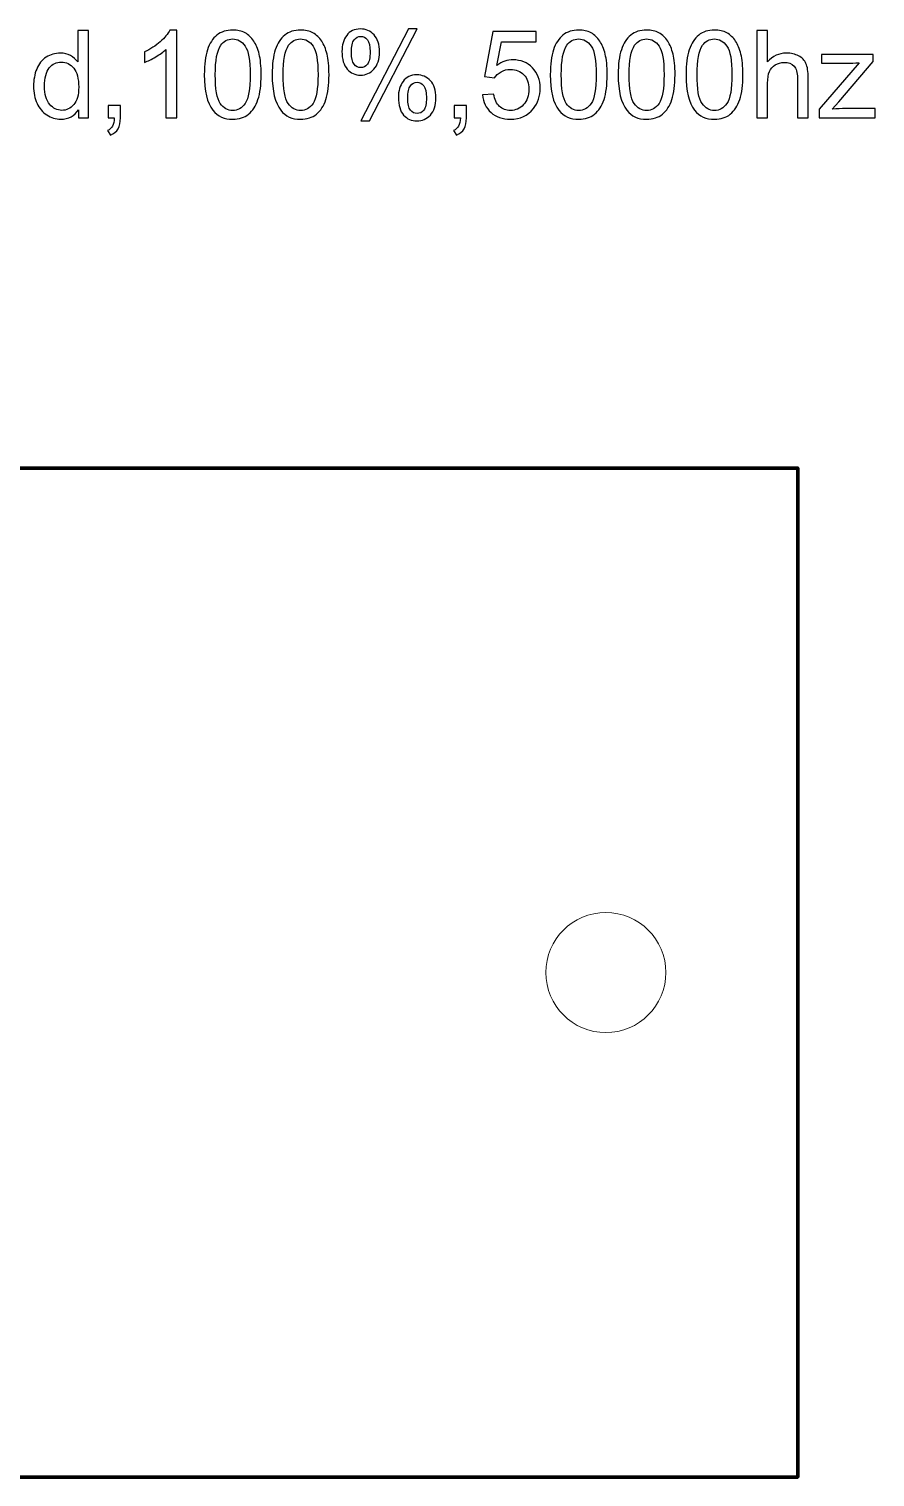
# Model space of a CAD drawing. Header units: millimetres. Extents: x -719 to 505, y -1021 to 376.
# Drawn here: x 328.8 to 504.9, y 38.7 to 340.1 of the extents above; entities that cross this region are included whole.
import ezdxf

# ---------------------------------------------------------------- set-up
doc = ezdxf.new("R2010")
doc.units = ezdxf.units.MM
doc.header["$MEASUREMENT"] = 0
doc.layers.add('OUTLINE', color=7, linetype='Continuous')

msp = doc.modelspace()

# ---------------------------------------------------------------- linework, layer by layer
at = {"layer": 'OUTLINE', "color": 250}
for points, knots in [([(339.0726, 321.6105), (339.0726, 321.6105), (339.0726, 323.2827), (339.0726, 323.2827), (339.0726, 323.2827), (338.2386, 321.983), (337.011, 321.3311), (335.3896, 321.3311), (335.3896, 321.3311), (334.3397, 321.3311), (333.3745, 321.619), (332.4982, 322.1989), (332.4982, 322.1989), (331.6177, 322.7747), (330.9361, 323.5832), (330.4493, 324.6162), (330.4493, 324.6162), (329.9667, 325.6533), (329.7254, 326.8429), (329.7254, 328.1891), (329.7254, 328.1891), (329.7254, 329.5014), (329.9455, 330.691), (330.3816, 331.762), (330.3816, 331.762), (330.8218, 332.8288), (331.478, 333.6501), (332.3543, 334.2174), (332.3543, 334.2174), (333.2264, 334.7889), (334.2085, 335.0725), (335.288, 335.0725), (335.288, 335.0725), (336.0839, 335.0725), (336.7908, 334.9032), (337.4089, 334.5687), (337.4089, 334.5687), (338.027, 334.2343), (338.5307, 333.794), (338.9202, 333.2564), (338.9202, 333.2564), (338.9202, 333.2564), (338.9202, 339.7969), (338.9202, 339.7969), (338.9202, 339.7969), (338.9202, 339.7969), (341.1554, 339.7969), (341.1554, 339.7969), (341.1554, 339.7969), (341.1554, 339.7969), (341.1554, 321.6105), (341.1554, 321.6105), (341.1554, 321.6105), (341.1554, 321.6105), (339.0726, 321.6105), (339.0726, 321.6105)], [0, 0, 0, 0, 0.06666667, 0.06666667, 0.06666667, 0.06666667, 0.13333333, 0.13333333, 0.13333333, 0.13333333, 0.2, 0.2, 0.2, 0.2, 0.26666667, 0.26666667, 0.26666667, 0.26666667, 0.33333333, 0.33333333, 0.33333333, 0.33333333, 0.4, 0.4, 0.4, 0.4, 0.46666667, 0.46666667, 0.46666667, 0.46666667, 0.53333333, 0.53333333, 0.53333333, 0.53333333, 0.6, 0.6, 0.6, 0.6, 0.66666667, 0.66666667, 0.66666667, 0.66666667, 0.73333333, 0.73333333, 0.73333333, 0.73333333, 0.8, 0.8, 0.8, 0.8, 0.86666667, 0.86666667, 0.86666667, 0.86666667, 1, 1, 1, 1]), ([(359.5196, 321.6105), (359.5196, 321.6105), (357.2844, 321.6105), (357.2844, 321.6105), (357.2844, 321.6105), (357.2844, 321.6105), (357.2844, 335.843), (357.2844, 335.843), (357.2844, 335.843), (356.7468, 335.3265), (356.0398, 334.8143), (355.1677, 334.302), (355.1677, 334.302), (354.2957, 333.7898), (353.5083, 333.4046), (352.814, 333.1506), (352.814, 333.1506), (352.814, 333.1506), (352.814, 335.3096), (352.814, 335.3096), (352.814, 335.3096), (354.0628, 335.8938), (355.155, 336.605), (356.0906, 337.4432), (356.0906, 337.4432), (357.0262, 338.2771), (357.6908, 339.0857), (358.0803, 339.8731), (358.0803, 339.8731), (358.0803, 339.8731), (359.5196, 339.8731), (359.5196, 339.8731), (359.5196, 339.8731), (359.5196, 339.8731), (359.5196, 321.6105), (359.5196, 321.6105)], [0, 0, 0, 0, 0.1, 0.1, 0.1, 0.1, 0.2, 0.2, 0.2, 0.2, 0.3, 0.3, 0.3, 0.3, 0.4, 0.4, 0.4, 0.4, 0.5, 0.5, 0.5, 0.5, 0.6, 0.6, 0.6, 0.6, 0.7, 0.7, 0.7, 0.7, 0.8, 0.8, 0.8, 0.8, 1, 1, 1, 1]), ([(365.2642, 330.5852), (365.2642, 332.7315), (365.4843, 334.4671), (365.9246, 335.7795), (365.9246, 335.7795), (366.3691, 337.096), (367.0253, 338.1078), (367.8973, 338.8148), (367.8973, 338.8148), (368.7652, 339.5217), (369.8616, 339.8731), (371.1824, 339.8731), (371.1824, 339.8731), (372.1561, 339.8731), (373.0112, 339.6784), (373.752, 339.2847), (373.752, 339.2847), (374.4886, 338.891), (375.0982, 338.3237), (375.5724, 337.5829), (375.5724, 337.5829), (376.0465, 336.8463), (376.419, 335.9446), (376.69, 334.882), (376.69, 334.882), (376.9651, 333.8194), (377.1006, 332.3843), (377.1006, 330.5852), (377.1006, 330.5852), (377.1006, 328.4516), (376.8805, 326.7244), (376.4444, 325.412), (376.4444, 325.412), (376.0084, 324.0955), (375.3522, 323.0837), (374.4802, 322.3725), (374.4802, 322.3725), (373.6123, 321.6613), (372.5117, 321.3057), (371.1824, 321.3057), (371.1824, 321.3057), (369.434, 321.3057), (368.0582, 321.928), (367.0591, 323.1768), (367.0591, 323.1768), (365.8611, 324.7008), (365.2642, 327.1689), (365.2642, 330.5852)], [0, 0, 0, 0, 0.07692308, 0.07692308, 0.07692308, 0.07692308, 0.15384615, 0.15384615, 0.15384615, 0.15384615, 0.23076923, 0.23076923, 0.23076923, 0.23076923, 0.30769231, 0.30769231, 0.30769231, 0.30769231, 0.38461538, 0.38461538, 0.38461538, 0.38461538, 0.46153846, 0.46153846, 0.46153846, 0.46153846, 0.53846154, 0.53846154, 0.53846154, 0.53846154, 0.61538462, 0.61538462, 0.61538462, 0.61538462, 0.69230769, 0.69230769, 0.69230769, 0.69230769, 0.76923077, 0.76923077, 0.76923077, 0.76923077, 0.84615385, 0.84615385, 0.84615385, 0.84615385, 1, 1, 1, 1]), ([(367.5502, 330.5767), (367.5502, 327.5837), (367.8973, 325.5941), (368.5958, 324.6119), (368.5958, 324.6119), (369.2943, 323.6256), (370.1579, 323.1345), (371.1824, 323.1345), (371.1824, 323.1345), (372.2069, 323.1345), (373.0705, 323.6298), (373.769, 324.6162), (373.769, 324.6162), (374.4675, 325.6068), (374.8146, 327.5922), (374.8146, 330.5767), (374.8146, 330.5767), (374.8146, 333.5697), (374.4675, 335.5593), (373.769, 336.5415), (373.769, 336.5415), (373.0747, 337.5278), (372.2026, 338.0189), (371.157, 338.0189), (371.157, 338.0189), (370.1325, 338.0189), (369.3113, 337.5829), (368.6974, 336.715), (368.6974, 336.715), (367.9312, 335.6101), (367.5502, 333.5612), (367.5502, 330.5767)], [0, 0, 0, 0, 0.11111111, 0.11111111, 0.11111111, 0.11111111, 0.22222222, 0.22222222, 0.22222222, 0.22222222, 0.33333333, 0.33333333, 0.33333333, 0.33333333, 0.44444444, 0.44444444, 0.44444444, 0.44444444, 0.55555556, 0.55555556, 0.55555556, 0.55555556, 0.66666667, 0.66666667, 0.66666667, 0.66666667, 0.77777778, 0.77777778, 0.77777778, 0.77777778, 1, 1, 1, 1]), ([(379.3908, 330.5852), (379.3908, 332.7315), (379.6109, 334.4671), (380.0512, 335.7795), (380.0512, 335.7795), (380.4957, 337.096), (381.1519, 338.1078), (382.0239, 338.8148), (382.0239, 338.8148), (382.8918, 339.5217), (383.9882, 339.8731), (385.309, 339.8731), (385.309, 339.8731), (386.2827, 339.8731), (387.1378, 339.6784), (387.8786, 339.2847), (387.8786, 339.2847), (388.6152, 338.891), (389.2248, 338.3237), (389.699, 337.5829), (389.699, 337.5829), (390.1731, 336.8463), (390.5456, 335.9446), (390.8166, 334.882), (390.8166, 334.882), (391.0917, 333.8194), (391.2272, 332.3843), (391.2272, 330.5852), (391.2272, 330.5852), (391.2272, 328.4516), (391.0071, 326.7244), (390.571, 325.412), (390.571, 325.412), (390.135, 324.0955), (389.4788, 323.0837), (388.6068, 322.3725), (388.6068, 322.3725), (387.7389, 321.6613), (386.6383, 321.3057), (385.309, 321.3057), (385.309, 321.3057), (383.5606, 321.3057), (382.1848, 321.928), (381.1857, 323.1768), (381.1857, 323.1768), (379.9877, 324.7008), (379.3908, 327.1689), (379.3908, 330.5852)], [0, 0, 0, 0, 0.07692308, 0.07692308, 0.07692308, 0.07692308, 0.15384615, 0.15384615, 0.15384615, 0.15384615, 0.23076923, 0.23076923, 0.23076923, 0.23076923, 0.30769231, 0.30769231, 0.30769231, 0.30769231, 0.38461538, 0.38461538, 0.38461538, 0.38461538, 0.46153846, 0.46153846, 0.46153846, 0.46153846, 0.53846154, 0.53846154, 0.53846154, 0.53846154, 0.61538462, 0.61538462, 0.61538462, 0.61538462, 0.69230769, 0.69230769, 0.69230769, 0.69230769, 0.76923077, 0.76923077, 0.76923077, 0.76923077, 0.84615385, 0.84615385, 0.84615385, 0.84615385, 1, 1, 1, 1]), ([(381.6768, 330.5767), (381.6768, 327.5837), (382.0239, 325.5941), (382.7224, 324.6119), (382.7224, 324.6119), (383.4209, 323.6256), (384.2845, 323.1345), (385.309, 323.1345), (385.309, 323.1345), (386.3335, 323.1345), (387.1971, 323.6298), (387.8956, 324.6162), (387.8956, 324.6162), (388.5941, 325.6068), (388.9412, 327.5922), (388.9412, 330.5767), (388.9412, 330.5767), (388.9412, 333.5697), (388.5941, 335.5593), (387.8956, 336.5415), (387.8956, 336.5415), (387.2013, 337.5278), (386.3292, 338.0189), (385.2836, 338.0189), (385.2836, 338.0189), (384.2591, 338.0189), (383.4379, 337.5829), (382.824, 336.715), (382.824, 336.715), (382.0578, 335.6101), (381.6768, 333.5612), (381.6768, 330.5767)], [0, 0, 0, 0, 0.11111111, 0.11111111, 0.11111111, 0.11111111, 0.22222222, 0.22222222, 0.22222222, 0.22222222, 0.33333333, 0.33333333, 0.33333333, 0.33333333, 0.44444444, 0.44444444, 0.44444444, 0.44444444, 0.55555556, 0.55555556, 0.55555556, 0.55555556, 0.66666667, 0.66666667, 0.66666667, 0.66666667, 0.77777778, 0.77777778, 0.77777778, 0.77777778, 1, 1, 1, 1]), ([(393.9238, 335.4323), (393.9238, 336.7277), (394.2498, 337.8326), (394.9059, 338.7386), (394.9059, 338.7386), (395.5621, 339.6487), (396.5104, 340.1017), (397.755, 340.1017), (397.755, 340.1017), (398.898, 340.1017), (399.8462, 339.6953), (400.5955, 338.8825), (400.5955, 338.8825), (401.3448, 338.0697), (401.7216, 336.8717), (401.7216, 335.2969), (401.7216, 335.2969), (401.7216, 333.7602), (401.3406, 332.5748), (400.5828, 331.7451), (400.5828, 331.7451), (399.8251, 330.9154), (398.8895, 330.5005), (397.7804, 330.5005), (397.7804, 330.5005), (396.6755, 330.5005), (395.7568, 330.9111), (395.0245, 331.7282), (395.0245, 331.7282), (394.2921, 332.5452), (393.9238, 333.7813), (393.9238, 335.4323)], [0, 0, 0, 0, 0.11111111, 0.11111111, 0.11111111, 0.11111111, 0.22222222, 0.22222222, 0.22222222, 0.22222222, 0.33333333, 0.33333333, 0.33333333, 0.33333333, 0.44444444, 0.44444444, 0.44444444, 0.44444444, 0.55555556, 0.55555556, 0.55555556, 0.55555556, 0.66666667, 0.66666667, 0.66666667, 0.66666667, 0.77777778, 0.77777778, 0.77777778, 0.77777778, 1, 1, 1, 1]), ([(397.8185, 338.5523), (397.2639, 338.5523), (396.8025, 338.3152), (396.4342, 337.8369), (396.4342, 337.8369), (396.0659, 337.3585), (395.8796, 336.4822), (395.8796, 335.208), (395.8796, 335.208), (395.8796, 334.048), (396.0659, 333.231), (396.4384, 332.7611), (396.4384, 332.7611), (396.8109, 332.287), (397.2724, 332.0499), (397.8185, 332.0499), (397.8185, 332.0499), (398.3815, 332.0499), (398.8472, 332.287), (399.2155, 332.7653), (399.2155, 332.7653), (399.5838, 333.2437), (399.7658, 334.1158), (399.7658, 335.3815), (399.7658, 335.3815), (399.7658, 336.5499), (399.5795, 337.3712), (399.207, 337.8411), (399.207, 337.8411), (398.8345, 338.3152), (398.373, 338.5523), (397.8185, 338.5523)], [0, 0, 0, 0, 0.11111111, 0.11111111, 0.11111111, 0.11111111, 0.22222222, 0.22222222, 0.22222222, 0.22222222, 0.33333333, 0.33333333, 0.33333333, 0.33333333, 0.44444444, 0.44444444, 0.44444444, 0.44444444, 0.55555556, 0.55555556, 0.55555556, 0.55555556, 0.66666667, 0.66666667, 0.66666667, 0.66666667, 0.77777778, 0.77777778, 0.77777778, 0.77777778, 1, 1, 1, 1]), ([(397.8312, 320.9501), (397.8312, 320.9501), (407.7499, 340.1017), (407.7499, 340.1017), (407.7499, 340.1017), (407.7499, 340.1017), (409.5702, 340.1017), (409.5702, 340.1017), (409.5702, 340.1017), (409.5702, 340.1017), (399.6769, 320.9501), (399.6769, 320.9501), (399.6769, 320.9501), (399.6769, 320.9501), (397.8312, 320.9501), (397.8312, 320.9501)], [0, 0, 0, 0, 0.2, 0.2, 0.2, 0.2, 0.4, 0.4, 0.4, 0.4, 0.6, 0.6, 0.6, 0.6, 1, 1, 1, 1]), ([(423.1592, 326.3857), (423.1592, 326.3857), (425.496, 326.5635), (425.496, 326.5635), (425.496, 326.5635), (425.6696, 325.4247), (426.0717, 324.5696), (426.6983, 323.9939), (426.6983, 323.9939), (427.3248, 323.4224), (428.091, 323.1345), (428.9927, 323.1345), (428.9927, 323.1345), (430.0807, 323.1345), (430.9909, 323.5409), (431.7317, 324.3495), (431.7317, 324.3495), (432.4683, 325.1623), (432.8366, 326.2375), (432.8366, 327.5753), (432.8366, 327.5753), (432.8366, 328.8495), (432.4852, 329.8528), (431.7783, 330.5894), (431.7783, 330.5894), (431.0713, 331.326), (430.1357, 331.6943), (428.9716, 331.6943), (428.9716, 331.6943), (428.2477, 331.6943), (427.6, 331.5292), (427.0242, 331.199), (427.0242, 331.199), (426.4527, 330.8688), (426.004, 330.4412), (425.6738, 329.9163), (425.6738, 329.9163), (425.6738, 329.9163), (423.5656, 330.2211), (423.5656, 330.2211), (423.5656, 330.2211), (423.5656, 330.2211), (425.3182, 339.5683), (425.3182, 339.5683), (425.3182, 339.5683), (425.3182, 339.5683), (434.3352, 339.5683), (434.3352, 339.5683), (434.3352, 339.5683), (434.3352, 339.5683), (434.3352, 337.4347), (434.3352, 337.4347), (434.3352, 337.4347), (434.3352, 337.4347), (427.1004, 337.4347), (427.1004, 337.4347), (427.1004, 337.4347), (427.1004, 337.4347), (426.131, 332.5283), (426.131, 332.5283), (426.131, 332.5283), (427.219, 333.2945), (428.362, 333.6755), (429.5558, 333.6755), (429.5558, 333.6755), (431.139, 333.6755), (432.4768, 333.1252), (433.5647, 332.0245), (433.5647, 332.0245), (434.6527, 330.9238), (435.1988, 329.5099), (435.1988, 327.7827), (435.1988, 327.7827), (435.1988, 326.1359), (434.7204, 324.7135), (433.7637, 323.5155), (433.7637, 323.5155), (432.5995, 322.0423), (431.0078, 321.3057), (428.9927, 321.3057), (428.9927, 321.3057), (427.3417, 321.3057), (425.9955, 321.7714), (424.9499, 322.6985), (424.9499, 322.6985), (423.9043, 323.6256), (423.3074, 324.8532), (423.1592, 326.3857)], [0, 0, 0, 0, 0.04347826, 0.04347826, 0.04347826, 0.04347826, 0.08695652, 0.08695652, 0.08695652, 0.08695652, 0.13043478, 0.13043478, 0.13043478, 0.13043478, 0.17391304, 0.17391304, 0.17391304, 0.17391304, 0.2173913, 0.2173913, 0.2173913, 0.2173913, 0.26086957, 0.26086957, 0.26086957, 0.26086957, 0.30434783, 0.30434783, 0.30434783, 0.30434783, 0.34782609, 0.34782609, 0.34782609, 0.34782609, 0.39130435, 0.39130435, 0.39130435, 0.39130435, 0.43478261, 0.43478261, 0.43478261, 0.43478261, 0.47826087, 0.47826087, 0.47826087, 0.47826087, 0.52173913, 0.52173913, 0.52173913, 0.52173913, 0.56521739, 0.56521739, 0.56521739, 0.56521739, 0.60869565, 0.60869565, 0.60869565, 0.60869565, 0.65217391, 0.65217391, 0.65217391, 0.65217391, 0.69565217, 0.69565217, 0.69565217, 0.69565217, 0.73913043, 0.73913043, 0.73913043, 0.73913043, 0.7826087, 0.7826087, 0.7826087, 0.7826087, 0.82608696, 0.82608696, 0.82608696, 0.82608696, 0.86956522, 0.86956522, 0.86956522, 0.86956522, 0.91304348, 0.91304348, 0.91304348, 0.91304348, 1, 1, 1, 1]), ([(437.2858, 330.5852), (437.2858, 332.7315), (437.5059, 334.4671), (437.9462, 335.7795), (437.9462, 335.7795), (438.3907, 337.096), (439.0469, 338.1078), (439.9189, 338.8148), (439.9189, 338.8148), (440.7868, 339.5217), (441.8832, 339.8731), (443.204, 339.8731), (443.204, 339.8731), (444.1777, 339.8731), (445.0328, 339.6784), (445.7736, 339.2847), (445.7736, 339.2847), (446.5102, 338.891), (447.1198, 338.3237), (447.594, 337.5829), (447.594, 337.5829), (448.0681, 336.8463), (448.4406, 335.9446), (448.7116, 334.882), (448.7116, 334.882), (448.9867, 333.8194), (449.1222, 332.3843), (449.1222, 330.5852), (449.1222, 330.5852), (449.1222, 328.4516), (448.9021, 326.7244), (448.466, 325.412), (448.466, 325.412), (448.03, 324.0955), (447.3738, 323.0837), (446.5018, 322.3725), (446.5018, 322.3725), (445.6339, 321.6613), (444.5333, 321.3057), (443.204, 321.3057), (443.204, 321.3057), (441.4556, 321.3057), (440.0798, 321.928), (439.0807, 323.1768), (439.0807, 323.1768), (437.8827, 324.7008), (437.2858, 327.1689), (437.2858, 330.5852)], [0, 0, 0, 0, 0.07692308, 0.07692308, 0.07692308, 0.07692308, 0.15384615, 0.15384615, 0.15384615, 0.15384615, 0.23076923, 0.23076923, 0.23076923, 0.23076923, 0.30769231, 0.30769231, 0.30769231, 0.30769231, 0.38461538, 0.38461538, 0.38461538, 0.38461538, 0.46153846, 0.46153846, 0.46153846, 0.46153846, 0.53846154, 0.53846154, 0.53846154, 0.53846154, 0.61538462, 0.61538462, 0.61538462, 0.61538462, 0.69230769, 0.69230769, 0.69230769, 0.69230769, 0.76923077, 0.76923077, 0.76923077, 0.76923077, 0.84615385, 0.84615385, 0.84615385, 0.84615385, 1, 1, 1, 1]), ([(439.5718, 330.5767), (439.5718, 327.5837), (439.9189, 325.5941), (440.6174, 324.6119), (440.6174, 324.6119), (441.3159, 323.6256), (442.1795, 323.1345), (443.204, 323.1345), (443.204, 323.1345), (444.2285, 323.1345), (445.0921, 323.6298), (445.7906, 324.6162), (445.7906, 324.6162), (446.4891, 325.6068), (446.8362, 327.5922), (446.8362, 330.5767), (446.8362, 330.5767), (446.8362, 333.5697), (446.4891, 335.5593), (445.7906, 336.5415), (445.7906, 336.5415), (445.0963, 337.5278), (444.2242, 338.0189), (443.1786, 338.0189), (443.1786, 338.0189), (442.1541, 338.0189), (441.3329, 337.5829), (440.719, 336.715), (440.719, 336.715), (439.9528, 335.6101), (439.5718, 333.5612), (439.5718, 330.5767)], [0, 0, 0, 0, 0.11111111, 0.11111111, 0.11111111, 0.11111111, 0.22222222, 0.22222222, 0.22222222, 0.22222222, 0.33333333, 0.33333333, 0.33333333, 0.33333333, 0.44444444, 0.44444444, 0.44444444, 0.44444444, 0.55555556, 0.55555556, 0.55555556, 0.55555556, 0.66666667, 0.66666667, 0.66666667, 0.66666667, 0.77777778, 0.77777778, 0.77777778, 0.77777778, 1, 1, 1, 1]), ([(451.4124, 330.5852), (451.4124, 332.7315), (451.6325, 334.4671), (452.0728, 335.7795), (452.0728, 335.7795), (452.5173, 337.096), (453.1735, 338.1078), (454.0455, 338.8148), (454.0455, 338.8148), (454.9134, 339.5217), (456.0098, 339.8731), (457.3306, 339.8731), (457.3306, 339.8731), (458.3043, 339.8731), (459.1594, 339.6784), (459.9002, 339.2847), (459.9002, 339.2847), (460.6368, 338.891), (461.2464, 338.3237), (461.7206, 337.5829), (461.7206, 337.5829), (462.1947, 336.8463), (462.5672, 335.9446), (462.8382, 334.882), (462.8382, 334.882), (463.1133, 333.8194), (463.2488, 332.3843), (463.2488, 330.5852), (463.2488, 330.5852), (463.2488, 328.4516), (463.0287, 326.7244), (462.5926, 325.412), (462.5926, 325.412), (462.1566, 324.0955), (461.5004, 323.0837), (460.6284, 322.3725), (460.6284, 322.3725), (459.7605, 321.6613), (458.6599, 321.3057), (457.3306, 321.3057), (457.3306, 321.3057), (455.5822, 321.3057), (454.2064, 321.928), (453.2073, 323.1768), (453.2073, 323.1768), (452.0093, 324.7008), (451.4124, 327.1689), (451.4124, 330.5852)], [0, 0, 0, 0, 0.07692308, 0.07692308, 0.07692308, 0.07692308, 0.15384615, 0.15384615, 0.15384615, 0.15384615, 0.23076923, 0.23076923, 0.23076923, 0.23076923, 0.30769231, 0.30769231, 0.30769231, 0.30769231, 0.38461538, 0.38461538, 0.38461538, 0.38461538, 0.46153846, 0.46153846, 0.46153846, 0.46153846, 0.53846154, 0.53846154, 0.53846154, 0.53846154, 0.61538462, 0.61538462, 0.61538462, 0.61538462, 0.69230769, 0.69230769, 0.69230769, 0.69230769, 0.76923077, 0.76923077, 0.76923077, 0.76923077, 0.84615385, 0.84615385, 0.84615385, 0.84615385, 1, 1, 1, 1]), ([(453.6984, 330.5767), (453.6984, 327.5837), (454.0455, 325.5941), (454.744, 324.6119), (454.744, 324.6119), (455.4425, 323.6256), (456.3061, 323.1345), (457.3306, 323.1345), (457.3306, 323.1345), (458.3551, 323.1345), (459.2187, 323.6298), (459.9172, 324.6162), (459.9172, 324.6162), (460.6157, 325.6068), (460.9628, 327.5922), (460.9628, 330.5767), (460.9628, 330.5767), (460.9628, 333.5697), (460.6157, 335.5593), (459.9172, 336.5415), (459.9172, 336.5415), (459.2229, 337.5278), (458.3508, 338.0189), (457.3052, 338.0189), (457.3052, 338.0189), (456.2807, 338.0189), (455.4595, 337.5829), (454.8456, 336.715), (454.8456, 336.715), (454.0794, 335.6101), (453.6984, 333.5612), (453.6984, 330.5767)], [0, 0, 0, 0, 0.11111111, 0.11111111, 0.11111111, 0.11111111, 0.22222222, 0.22222222, 0.22222222, 0.22222222, 0.33333333, 0.33333333, 0.33333333, 0.33333333, 0.44444444, 0.44444444, 0.44444444, 0.44444444, 0.55555556, 0.55555556, 0.55555556, 0.55555556, 0.66666667, 0.66666667, 0.66666667, 0.66666667, 0.77777778, 0.77777778, 0.77777778, 0.77777778, 1, 1, 1, 1]), ([(465.539, 330.5852), (465.539, 332.7315), (465.7591, 334.4671), (466.1994, 335.7795), (466.1994, 335.7795), (466.6439, 337.096), (467.3001, 338.1078), (468.1721, 338.8148), (468.1721, 338.8148), (469.04, 339.5217), (470.1364, 339.8731), (471.4572, 339.8731), (471.4572, 339.8731), (472.4309, 339.8731), (473.286, 339.6784), (474.0268, 339.2847), (474.0268, 339.2847), (474.7634, 338.891), (475.373, 338.3237), (475.8472, 337.5829), (475.8472, 337.5829), (476.3213, 336.8463), (476.6938, 335.9446), (476.9648, 334.882), (476.9648, 334.882), (477.2399, 333.8194), (477.3754, 332.3843), (477.3754, 330.5852), (477.3754, 330.5852), (477.3754, 328.4516), (477.1553, 326.7244), (476.7192, 325.412), (476.7192, 325.412), (476.2832, 324.0955), (475.627, 323.0837), (474.755, 322.3725), (474.755, 322.3725), (473.8871, 321.6613), (472.7865, 321.3057), (471.4572, 321.3057), (471.4572, 321.3057), (469.7088, 321.3057), (468.333, 321.928), (467.3339, 323.1768), (467.3339, 323.1768), (466.1359, 324.7008), (465.539, 327.1689), (465.539, 330.5852)], [0, 0, 0, 0, 0.07692308, 0.07692308, 0.07692308, 0.07692308, 0.15384615, 0.15384615, 0.15384615, 0.15384615, 0.23076923, 0.23076923, 0.23076923, 0.23076923, 0.30769231, 0.30769231, 0.30769231, 0.30769231, 0.38461538, 0.38461538, 0.38461538, 0.38461538, 0.46153846, 0.46153846, 0.46153846, 0.46153846, 0.53846154, 0.53846154, 0.53846154, 0.53846154, 0.61538462, 0.61538462, 0.61538462, 0.61538462, 0.69230769, 0.69230769, 0.69230769, 0.69230769, 0.76923077, 0.76923077, 0.76923077, 0.76923077, 0.84615385, 0.84615385, 0.84615385, 0.84615385, 1, 1, 1, 1]), ([(467.825, 330.5767), (467.825, 327.5837), (468.1721, 325.5941), (468.8706, 324.6119), (468.8706, 324.6119), (469.5691, 323.6256), (470.4327, 323.1345), (471.4572, 323.1345), (471.4572, 323.1345), (472.4817, 323.1345), (473.3453, 323.6298), (474.0438, 324.6162), (474.0438, 324.6162), (474.7423, 325.6068), (475.0894, 327.5922), (475.0894, 330.5767), (475.0894, 330.5767), (475.0894, 333.5697), (474.7423, 335.5593), (474.0438, 336.5415), (474.0438, 336.5415), (473.3495, 337.5278), (472.4774, 338.0189), (471.4318, 338.0189), (471.4318, 338.0189), (470.4073, 338.0189), (469.5861, 337.5829), (468.9722, 336.715), (468.9722, 336.715), (468.206, 335.6101), (467.825, 333.5612), (467.825, 330.5767)], [0, 0, 0, 0, 0.11111111, 0.11111111, 0.11111111, 0.11111111, 0.22222222, 0.22222222, 0.22222222, 0.22222222, 0.33333333, 0.33333333, 0.33333333, 0.33333333, 0.44444444, 0.44444444, 0.44444444, 0.44444444, 0.55555556, 0.55555556, 0.55555556, 0.55555556, 0.66666667, 0.66666667, 0.66666667, 0.66666667, 0.77777778, 0.77777778, 0.77777778, 0.77777778, 1, 1, 1, 1]), ([(480.2752, 321.6105), (480.2752, 321.6105), (480.2752, 339.7969), (480.2752, 339.7969), (480.2752, 339.7969), (480.2752, 339.7969), (482.5104, 339.7969), (482.5104, 339.7969), (482.5104, 339.7969), (482.5104, 339.7969), (482.5104, 333.2522), (482.5104, 333.2522), (482.5104, 333.2522), (483.5476, 334.4671), (484.8557, 335.0725), (486.4389, 335.0725), (486.4389, 335.0725), (487.4084, 335.0725), (488.2508, 334.882), (488.9705, 334.4968), (488.9705, 334.4968), (489.6859, 334.1115), (490.1981, 333.5824), (490.5072, 332.905), (490.5072, 332.905), (490.8162, 332.2277), (490.9686, 331.2413), (490.9686, 329.9544), (490.9686, 329.9544), (490.9686, 329.9544), (490.9686, 321.6105), (490.9686, 321.6105), (490.9686, 321.6105), (490.9686, 321.6105), (488.7334, 321.6105), (488.7334, 321.6105), (488.7334, 321.6105), (488.7334, 321.6105), (488.7334, 329.9459), (488.7334, 329.9459), (488.7334, 329.9459), (488.7334, 331.0593), (488.4921, 331.8721), (488.0137, 332.3801), (488.0137, 332.3801), (487.5311, 332.8881), (486.8538, 333.1421), (485.9733, 333.1421), (485.9733, 333.1421), (485.3171, 333.1421), (484.699, 332.9728), (484.1191, 332.6299), (484.1191, 332.6299), (483.5391, 332.287), (483.1285, 331.8213), (482.8787, 331.2329), (482.8787, 331.2329), (482.6332, 330.6487), (482.5104, 329.8401), (482.5104, 328.8072), (482.5104, 328.8072), (482.5104, 328.8072), (482.5104, 321.6105), (482.5104, 321.6105), (482.5104, 321.6105), (482.5104, 321.6105), (480.2752, 321.6105), (480.2752, 321.6105)], [0, 0, 0, 0, 0.05555556, 0.05555556, 0.05555556, 0.05555556, 0.11111111, 0.11111111, 0.11111111, 0.11111111, 0.16666667, 0.16666667, 0.16666667, 0.16666667, 0.22222222, 0.22222222, 0.22222222, 0.22222222, 0.27777778, 0.27777778, 0.27777778, 0.27777778, 0.33333333, 0.33333333, 0.33333333, 0.33333333, 0.38888889, 0.38888889, 0.38888889, 0.38888889, 0.44444444, 0.44444444, 0.44444444, 0.44444444, 0.5, 0.5, 0.5, 0.5, 0.55555556, 0.55555556, 0.55555556, 0.55555556, 0.61111111, 0.61111111, 0.61111111, 0.61111111, 0.66666667, 0.66666667, 0.66666667, 0.66666667, 0.72222222, 0.72222222, 0.72222222, 0.72222222, 0.77777778, 0.77777778, 0.77777778, 0.77777778, 0.83333333, 0.83333333, 0.83333333, 0.83333333, 0.88888889, 0.88888889, 0.88888889, 0.88888889, 1, 1, 1, 1]), ([(493.2207, 321.6105), (493.2207, 321.6105), (493.2207, 323.4308), (493.2207, 323.4308), (493.2207, 323.4308), (493.2207, 323.4308), (501.5688, 333.0659), (501.5688, 333.0659), (501.5688, 333.0659), (500.6206, 333.0151), (499.7866, 332.9897), (499.0669, 332.9897), (499.0669, 332.9897), (499.0669, 332.9897), (493.7287, 332.9897), (493.7287, 332.9897), (493.7287, 332.9897), (493.7287, 332.9897), (493.7287, 334.7931), (493.7287, 334.7931), (493.7287, 334.7931), (493.7287, 334.7931), (504.4729, 334.7931), (504.4729, 334.7931), (504.4729, 334.7931), (504.4729, 334.7931), (504.4729, 333.3241), (504.4729, 333.3241), (504.4729, 333.3241), (504.4729, 333.3241), (497.327, 324.9675), (497.327, 324.9675), (497.327, 324.9675), (497.327, 324.9675), (495.9597, 323.4139), (495.9597, 323.4139), (495.9597, 323.4139), (496.963, 323.4986), (497.9028, 323.5409), (498.7791, 323.5409), (498.7791, 323.5409), (498.7791, 323.5409), (504.8793, 323.5409), (504.8793, 323.5409), (504.8793, 323.5409), (504.8793, 323.5409), (504.8793, 321.6105), (504.8793, 321.6105), (504.8793, 321.6105), (504.8793, 321.6105), (493.2207, 321.6105), (493.2207, 321.6105)], [0, 0, 0, 0, 0.07142857, 0.07142857, 0.07142857, 0.07142857, 0.14285714, 0.14285714, 0.14285714, 0.14285714, 0.21428571, 0.21428571, 0.21428571, 0.21428571, 0.28571429, 0.28571429, 0.28571429, 0.28571429, 0.35714286, 0.35714286, 0.35714286, 0.35714286, 0.42857143, 0.42857143, 0.42857143, 0.42857143, 0.5, 0.5, 0.5, 0.5, 0.57142857, 0.57142857, 0.57142857, 0.57142857, 0.64285714, 0.64285714, 0.64285714, 0.64285714, 0.71428571, 0.71428571, 0.71428571, 0.71428571, 0.78571429, 0.78571429, 0.78571429, 0.78571429, 0.85714286, 0.85714286, 0.85714286, 0.85714286, 1, 1, 1, 1]), ([(332.0114, 328.1849), (332.0114, 326.5), (332.367, 325.2427), (333.0824, 324.4087), (333.0824, 324.4087), (333.7936, 323.5748), (334.6361, 323.1599), (335.6055, 323.1599), (335.6055, 323.1599), (336.5834, 323.1599), (337.4131, 323.5578), (338.0989, 324.3537), (338.0989, 324.3537), (338.7805, 325.1496), (339.1234, 326.3645), (339.1234, 327.9986), (339.1234, 327.9986), (339.1234, 329.7935), (338.7763, 331.1143), (338.0778, 331.9568), (338.0778, 331.9568), (337.3835, 332.7992), (336.5241, 333.2183), (335.5039, 333.2183), (335.5039, 333.2183), (334.5091, 333.2183), (333.6793, 332.8161), (333.0105, 332.0076), (333.0105, 332.0076), (332.3458, 331.199), (332.0114, 329.9248), (332.0114, 328.1849)], [0, 0, 0, 0, 0.11111111, 0.11111111, 0.11111111, 0.11111111, 0.22222222, 0.22222222, 0.22222222, 0.22222222, 0.33333333, 0.33333333, 0.33333333, 0.33333333, 0.44444444, 0.44444444, 0.44444444, 0.44444444, 0.55555556, 0.55555556, 0.55555556, 0.55555556, 0.66666667, 0.66666667, 0.66666667, 0.66666667, 0.77777778, 0.77777778, 0.77777778, 0.77777778, 1, 1, 1, 1]), ([(405.6586, 325.8819), (405.6586, 327.1858), (405.9846, 328.2907), (406.6407, 329.1966), (406.6407, 329.1966), (407.2927, 330.0983), (408.2452, 330.5513), (409.494, 330.5513), (409.494, 330.5513), (410.637, 330.5513), (411.5853, 330.1449), (412.3346, 329.3321), (412.3346, 329.3321), (413.0839, 328.5193), (413.4564, 327.3213), (413.4564, 325.7465), (413.4564, 325.7465), (413.4564, 324.2098), (413.0796, 323.0244), (412.3219, 322.1947), (412.3219, 322.1947), (411.5641, 321.365), (410.6243, 320.9501), (409.5067, 320.9501), (409.5067, 320.9501), (408.406, 320.9501), (407.4916, 321.3607), (406.7593, 322.182), (406.7593, 322.182), (406.0269, 323.0033), (405.6586, 324.2394), (405.6586, 325.8819)], [0, 0, 0, 0, 0.11111111, 0.11111111, 0.11111111, 0.11111111, 0.22222222, 0.22222222, 0.22222222, 0.22222222, 0.33333333, 0.33333333, 0.33333333, 0.33333333, 0.44444444, 0.44444444, 0.44444444, 0.44444444, 0.55555556, 0.55555556, 0.55555556, 0.55555556, 0.66666667, 0.66666667, 0.66666667, 0.66666667, 0.77777778, 0.77777778, 0.77777778, 0.77777778, 1, 1, 1, 1]), ([(409.5575, 329.0019), (408.9945, 329.0019), (408.533, 328.7648), (408.1647, 328.2865), (408.1647, 328.2865), (407.7964, 327.8081), (407.6144, 326.9318), (407.6144, 325.6576), (407.6144, 325.6576), (407.6144, 324.5061), (407.8007, 323.6933), (408.1732, 323.2149), (408.1732, 323.2149), (408.5415, 322.7366), (408.9987, 322.4995), (409.5448, 322.4995), (409.5448, 322.4995), (410.1163, 322.4995), (410.582, 322.7366), (410.9503, 323.2149), (410.9503, 323.2149), (411.3186, 323.6933), (411.5006, 324.5654), (411.5006, 325.8311), (411.5006, 325.8311), (411.5006, 326.9995), (411.3143, 327.8208), (410.9418, 328.2907), (410.9418, 328.2907), (410.5735, 328.7648), (410.1121, 329.0019), (409.5575, 329.0019)], [0, 0, 0, 0, 0.11111111, 0.11111111, 0.11111111, 0.11111111, 0.22222222, 0.22222222, 0.22222222, 0.22222222, 0.33333333, 0.33333333, 0.33333333, 0.33333333, 0.44444444, 0.44444444, 0.44444444, 0.44444444, 0.55555556, 0.55555556, 0.55555556, 0.55555556, 0.66666667, 0.66666667, 0.66666667, 0.66666667, 0.77777778, 0.77777778, 0.77777778, 0.77777778, 1, 1, 1, 1]), ([(345.2744, 321.6105), (345.2744, 321.6105), (345.2744, 324.1505), (345.2744, 324.1505), (345.2744, 324.1505), (345.2744, 324.1505), (347.8144, 324.1505), (347.8144, 324.1505), (347.8144, 324.1505), (347.8144, 324.1505), (347.8144, 321.6105), (347.8144, 321.6105), (347.8144, 321.6105), (347.8144, 320.6749), (347.6493, 319.9172), (347.3149, 319.3414), (347.3149, 319.3414), (346.9847, 318.7657), (346.4555, 318.317), (345.7316, 318.0037), (345.7316, 318.0037), (345.7316, 318.0037), (345.122, 318.9689), (345.122, 318.9689), (345.122, 318.9689), (345.5961, 319.1763), (345.9433, 319.4811), (346.1634, 319.8791), (346.1634, 319.8791), (346.3878, 320.2812), (346.5148, 320.857), (346.5402, 321.6105), (346.5402, 321.6105), (346.5402, 321.6105), (345.2744, 321.6105), (345.2744, 321.6105)], [0, 0, 0, 0, 0.1, 0.1, 0.1, 0.1, 0.2, 0.2, 0.2, 0.2, 0.3, 0.3, 0.3, 0.3, 0.4, 0.4, 0.4, 0.4, 0.5, 0.5, 0.5, 0.5, 0.6, 0.6, 0.6, 0.6, 0.7, 0.7, 0.7, 0.7, 0.8, 0.8, 0.8, 0.8, 1, 1, 1, 1]), ([(417.296, 321.6105), (417.296, 321.6105), (417.296, 324.1505), (417.296, 324.1505), (417.296, 324.1505), (417.296, 324.1505), (419.836, 324.1505), (419.836, 324.1505), (419.836, 324.1505), (419.836, 324.1505), (419.836, 321.6105), (419.836, 321.6105), (419.836, 321.6105), (419.836, 320.6749), (419.6709, 319.9172), (419.3365, 319.3414), (419.3365, 319.3414), (419.0063, 318.7657), (418.4771, 318.317), (417.7532, 318.0037), (417.7532, 318.0037), (417.7532, 318.0037), (417.1436, 318.9689), (417.1436, 318.9689), (417.1436, 318.9689), (417.6177, 319.1763), (417.9649, 319.4811), (418.185, 319.8791), (418.185, 319.8791), (418.4094, 320.2812), (418.5364, 320.857), (418.5618, 321.6105), (418.5618, 321.6105), (418.5618, 321.6105), (417.296, 321.6105), (417.296, 321.6105)], [0, 0, 0, 0, 0.1, 0.1, 0.1, 0.1, 0.2, 0.2, 0.2, 0.2, 0.3, 0.3, 0.3, 0.3, 0.4, 0.4, 0.4, 0.4, 0.5, 0.5, 0.5, 0.5, 0.6, 0.6, 0.6, 0.6, 0.7, 0.7, 0.7, 0.7, 0.8, 0.8, 0.8, 0.8, 1, 1, 1, 1])]:
    msp.add_open_spline(points, degree=3, knots=knots, dxfattribs=at)
at = {"layer": 'OUTLINE', "color": 250, "lineweight": 200}
msp.add_open_spline([(188.7796, 38.7273), (188.7796, 38.7273), (188.7796, 248.7273), (188.7796, 248.7273), (188.7796, 248.7273), (188.7796, 248.7273), (488.7796, 248.7273), (488.7796, 248.7273), (488.7796, 248.7273), (488.7796, 248.7273), (488.7796, 38.7273), (488.7796, 38.7273), (488.7796, 38.7273), (488.7796, 38.7273), (188.7796, 38.7273), (188.7796, 38.7273)], degree=3, knots=[0, 0, 0, 0, 0.2, 0.2, 0.2, 0.2, 0.4, 0.4, 0.4, 0.4, 0.6, 0.6, 0.6, 0.6, 1, 1, 1, 1], dxfattribs=at)
at = {"layer": 'OUTLINE', "color": 250, "lineweight": 9}
msp.add_open_spline([(436.3461, 143.7273), (436.3461, 150.6308), (441.9425, 156.2273), (448.8461, 156.2273), (448.8461, 156.2273), (455.7497, 156.2273), (461.3461, 150.6308), (461.3461, 143.7273), (461.3461, 143.7273), (461.3461, 136.8238), (455.7497, 131.2273), (448.8461, 131.2273), (448.8461, 131.2273), (441.9425, 131.2273), (436.3461, 136.8238), (436.3461, 143.7273)], degree=3, knots=[0, 0, 0, 0, 0.2, 0.2, 0.2, 0.2, 0.4, 0.4, 0.4, 0.4, 0.6, 0.6, 0.6, 0.6, 1, 1, 1, 1], dxfattribs=at)

doc.saveas('drawing.dxf')
